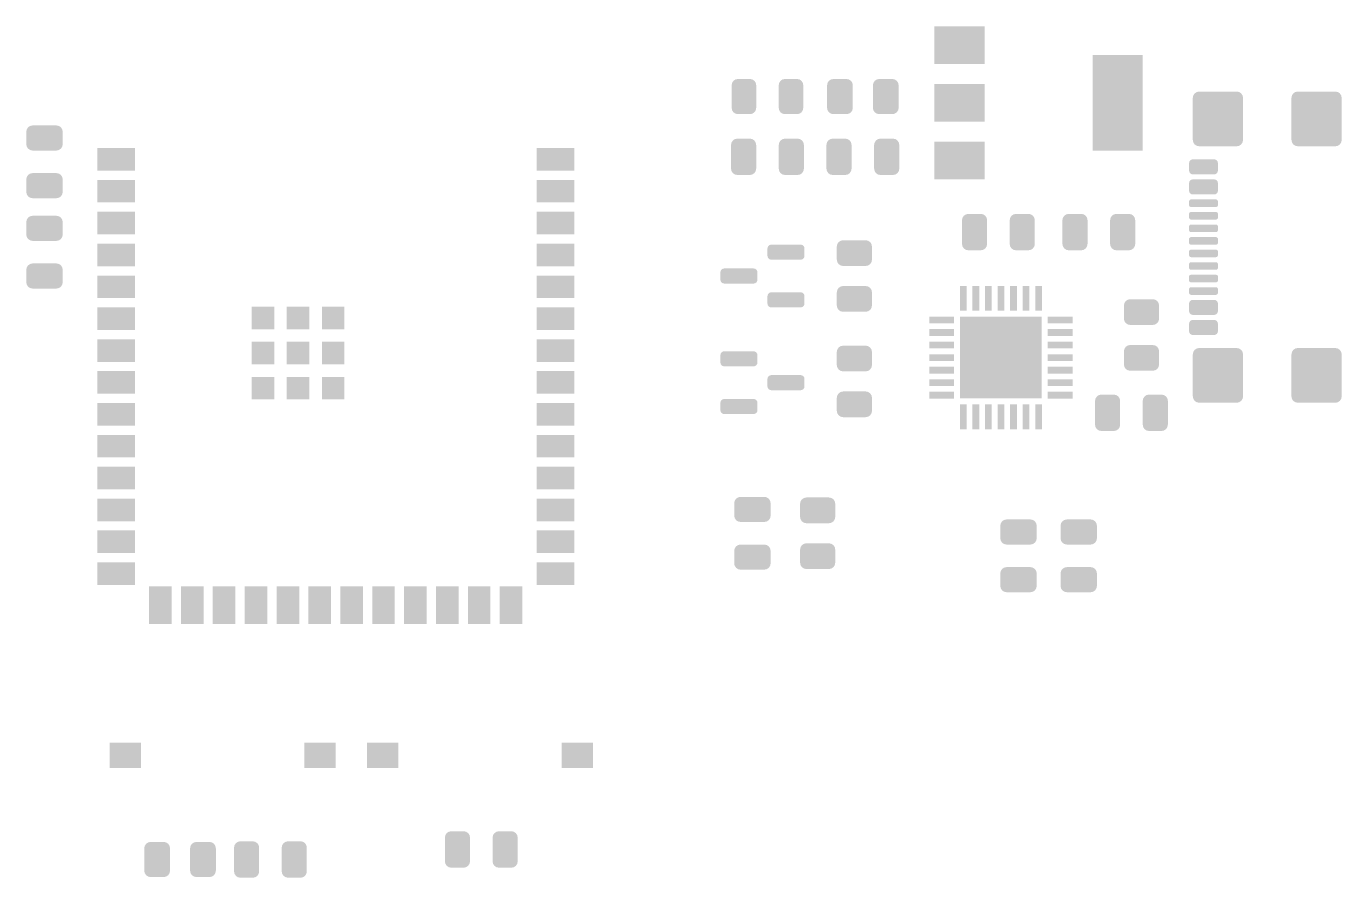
# Model space of a CAD drawing. Header units: millimetres. Extents: x 984 to 3785, y -2474 to -1275.
# Drawn here: x 2454 to 3785, y -2137 to -1275 of the extents above; entities that cross this region are included whole.
import ezdxf

# ---------------------------------------------------------------- set-up
doc = ezdxf.new("R2010")
doc.units = ezdxf.units.MM
doc.layers.add('BLACK', color=23, linetype='CONTINUOUS', lineweight=100)

msp = doc.modelspace()

# ---------------------------------------------------------------- hatches: boundary and pattern name
at = {"layer": 'BLACK', "lineweight": 0}
for points in [[(3423.95417, -1313.18001), (3373.15417, -1313.18001), (3373.15417, -1275.08001), (3423.95417, -1275.08001)], [(3583.97417, -1400.81001), (3533.17417, -1400.81001), (3533.17417, -1304.29001), (3583.97417, -1304.29001)], [(3186.62292, -1363.98001), (3174.24042, -1363.98001), (3171.87113, -1363.50874), (3169.86255, -1362.16663), (3168.52044, -1360.15805), (3168.04917, -1357.78876), (3168.04917, -1334.61126), (3168.52044, -1332.24197), (3169.86255, -1330.23339), (3171.87113, -1328.89128), (3174.24042, -1328.42001), (3186.62292, -1328.42001), (3188.99221, -1328.89128), (3191.00079, -1330.23339), (3192.3429, -1332.24197), (3192.81417, -1334.61126), (3192.81417, -1357.78876), (3192.3429, -1360.15805), (3191.00079, -1362.16663), (3188.99221, -1363.50874)], [(3234.24792, -1363.98001), (3221.86542, -1363.98001), (3219.49613, -1363.50874), (3217.48755, -1362.16663), (3216.14544, -1360.15805), (3215.67417, -1357.78876), (3215.67417, -1334.61126), (3216.14544, -1332.24197), (3217.48755, -1330.23339), (3219.49613, -1328.89128), (3221.86542, -1328.42001), (3234.24792, -1328.42001), (3236.61721, -1328.89128), (3238.62579, -1330.23339), (3239.9679, -1332.24197), (3240.43917, -1334.61126), (3240.43917, -1357.78876), (3239.9679, -1360.15805), (3238.62579, -1362.16663), (3236.61721, -1363.50874)], [(3290.60417, -1357.63001), (3290.12081, -1360.06005), (3288.74431, -1362.12015), (3286.68421, -1363.49665), (3284.25417, -1363.98001), (3270.91917, -1363.98001), (3268.48913, -1363.49665), (3266.42903, -1362.12015), (3265.05253, -1360.06005), (3264.56917, -1357.63001), (3264.56917, -1334.77001), (3265.05253, -1332.33997), (3266.42903, -1330.27987), (3268.48913, -1328.90337), (3270.91917, -1328.42001), (3284.25417, -1328.42001), (3286.68421, -1328.90337), (3288.74431, -1330.27987), (3290.12081, -1332.33997), (3290.60417, -1334.77001)], [(3336.95917, -1357.63001), (3336.47581, -1360.06005), (3335.09931, -1362.12015), (3333.03921, -1363.49665), (3330.60917, -1363.98001), (3317.27417, -1363.98001), (3314.84413, -1363.49665), (3312.78403, -1362.12015), (3311.40753, -1360.06005), (3310.92417, -1357.63001), (3310.92417, -1334.77001), (3311.40753, -1332.33997), (3312.78403, -1330.27987), (3314.84413, -1328.90337), (3317.27417, -1328.42001), (3330.60917, -1328.42001), (3333.03921, -1328.90337), (3335.09931, -1330.27987), (3336.47581, -1332.33997), (3336.95917, -1334.77001)], [(3423.95417, -1333.50001), (3423.95417, -1371.60001), (3373.15417, -1371.60001), (3373.15417, -1333.50001)], [(3685.44717, -1347.47001), (3685.44717, -1390.14201), (3684.96381, -1392.57205), (3683.58731, -1394.63215), (3681.52721, -1396.00865), (3679.09717, -1396.49201), (3640.99717, -1396.49201), (3638.56713, -1396.00865), (3636.50703, -1394.63215), (3635.13053, -1392.57205), (3634.64717, -1390.14201), (3634.64717, -1347.47001), (3635.13053, -1345.03997), (3636.50703, -1342.97987), (3638.56713, -1341.60337), (3640.99717, -1341.12001), (3679.09717, -1341.12001), (3681.52721, -1341.60337), (3683.58731, -1342.97987), (3684.96381, -1345.03997)], [(3785.26917, -1347.47001), (3785.26917, -1390.14201), (3784.78581, -1392.57205), (3783.40931, -1394.63215), (3781.34921, -1396.00865), (3778.91917, -1396.49201), (3740.81917, -1396.49201), (3738.38913, -1396.00865), (3736.32903, -1394.63215), (3734.95253, -1392.57205), (3734.46917, -1390.14201), (3734.46917, -1347.47001), (3734.95253, -1345.03997), (3736.32903, -1342.97987), (3738.38913, -1341.60337), (3740.81917, -1341.12001), (3778.91917, -1341.12001), (3781.34921, -1341.60337), (3783.40931, -1342.97987), (3784.78581, -1345.03997)], [(2490.65581, -1379.32997), (2491.13917, -1381.76001), (2491.13917, -1394.46001), (2490.65581, -1396.89005), (2489.27931, -1398.95015), (2487.21921, -1400.32665), (2484.78917, -1400.81001), (2460.65917, -1400.81001), (2458.22913, -1400.32665), (2456.16903, -1398.95015), (2454.79253, -1396.89005), (2454.30917, -1394.46001), (2454.30917, -1381.76001), (2454.79253, -1379.32997), (2456.16903, -1377.26987), (2458.22913, -1375.89337), (2460.65917, -1375.41001), (2484.78917, -1375.41001), (2487.21921, -1375.89337), (2489.27931, -1377.26987)], [(3192.81417, -1395.09501), (3192.81417, -1419.22501), (3192.33081, -1421.65505), (3190.95431, -1423.71515), (3188.89421, -1425.09165), (3186.46417, -1425.57501), (3173.76417, -1425.57501), (3171.33413, -1425.09165), (3169.27403, -1423.71515), (3167.89753, -1421.65505), (3167.41417, -1419.22501), (3167.41417, -1395.09501), (3167.89753, -1392.66497), (3169.27403, -1390.60487), (3171.33413, -1389.22837), (3173.76417, -1388.74501), (3186.46417, -1388.74501), (3188.89421, -1389.22837), (3190.95431, -1390.60487), (3192.33081, -1392.66497)], [(3240.59081, -1421.65505), (3239.21431, -1423.71515), (3237.15421, -1425.09165), (3234.72417, -1425.57501), (3222.02417, -1425.57501), (3219.59413, -1425.09165), (3217.53403, -1423.71515), (3216.15753, -1421.65505), (3215.67417, -1419.22501), (3215.67417, -1395.09501), (3216.15753, -1392.66497), (3217.53403, -1390.60487), (3219.59413, -1389.22837), (3222.02417, -1388.74501), (3234.72417, -1388.74501), (3237.15421, -1389.22837), (3239.21431, -1390.60487), (3240.59081, -1392.66497), (3241.07417, -1395.09501), (3241.07417, -1419.22501)], [(3287.47431, -1423.71515), (3285.41421, -1425.09165), (3282.98417, -1425.57501), (3270.28417, -1425.57501), (3267.85413, -1425.09165), (3265.79403, -1423.71515), (3264.41753, -1421.65505), (3263.93417, -1419.22501), (3263.93417, -1395.09501), (3264.41753, -1392.66497), (3265.79403, -1390.60487), (3267.85413, -1389.22837), (3270.28417, -1388.74501), (3282.98417, -1388.74501), (3285.41421, -1389.22837), (3287.47431, -1390.60487), (3288.85081, -1392.66497), (3289.33417, -1395.09501), (3289.33417, -1419.22501), (3288.85081, -1421.65505)], [(3337.59417, -1395.09501), (3337.59417, -1419.22501), (3337.11081, -1421.65505), (3335.73431, -1423.71515), (3333.67421, -1425.09165), (3331.24417, -1425.57501), (3318.54417, -1425.57501), (3316.11413, -1425.09165), (3314.05403, -1423.71515), (3312.67753, -1421.65505), (3312.19417, -1419.22501), (3312.19417, -1395.09501), (3312.67753, -1392.66497), (3314.05403, -1390.60487), (3316.11413, -1389.22837), (3318.54417, -1388.74501), (3331.24417, -1388.74501), (3333.67421, -1389.22837), (3335.73431, -1390.60487), (3337.11081, -1392.66497)], [(3423.95417, -1391.92001), (3423.95417, -1430.02001), (3373.15417, -1430.02001), (3373.15417, -1391.92001)], [(2564.16417, -1421.13001), (2526.06417, -1421.13001), (2526.06417, -1398.27001), (2564.16417, -1398.27001)], [(3008.66417, -1398.27001), (3008.66417, -1421.13001), (2970.56417, -1421.13001), (2970.56417, -1398.27001)], [(3660.04717, -1421.13001), (3659.75715, -1422.58805), (3658.93125, -1423.82409), (3657.69521, -1424.64999), (3656.23717, -1424.94001), (3634.64717, -1424.94001), (3633.18913, -1424.64999), (3631.95309, -1423.82409), (3631.12719, -1422.58805), (3630.83717, -1421.13001), (3630.83717, -1413.51001), (3631.12719, -1412.05197), (3631.95309, -1410.81593), (3633.18913, -1409.99003), (3634.64717, -1409.70001), (3656.23717, -1409.70001), (3657.69521, -1409.99003), (3658.93125, -1410.81593), (3659.75715, -1412.05197), (3660.04717, -1413.51001)], [(2484.78917, -1449.07001), (2460.65917, -1449.07001), (2458.22913, -1448.58665), (2456.16903, -1447.21015), (2454.79253, -1445.15005), (2454.30917, -1442.72001), (2454.30917, -1430.02001), (2454.79253, -1427.58997), (2456.16903, -1425.52987), (2458.22913, -1424.15337), (2460.65917, -1423.67001), (2484.78917, -1423.67001), (2487.21921, -1424.15337), (2489.27931, -1425.52987), (2490.65581, -1427.58997), (2491.13917, -1430.02001), (2491.13917, -1442.72001), (2490.65581, -1445.15005), (2489.27931, -1447.21015), (2487.21921, -1448.58665)], [(2564.16417, -1430.52801), (2564.16417, -1453.38801), (2526.06417, -1453.38801), (2526.06417, -1430.52801)], [(3008.66417, -1453.38801), (2970.56417, -1453.38801), (2970.56417, -1430.52801), (3008.66417, -1430.52801)], [(3656.23717, -1445.26001), (3634.64717, -1445.26001), (3633.18913, -1444.96999), (3631.95309, -1444.14409), (3631.12719, -1442.90805), (3630.83717, -1441.45001), (3630.83717, -1433.83001), (3631.12719, -1432.37197), (3631.95309, -1431.13593), (3633.18913, -1430.31003), (3634.64717, -1430.02001), (3656.23717, -1430.02001), (3657.69521, -1430.31003), (3658.93125, -1431.13593), (3659.75715, -1432.37197), (3660.04717, -1433.83001), (3660.04717, -1441.45001), (3659.75715, -1442.90805), (3658.93125, -1444.14409), (3657.69521, -1444.96999)], [(3658.14217, -1457.96001), (3632.74217, -1457.96001), (3632.01316, -1457.815), (3631.39513, -1457.40205), (3630.98218, -1456.78402), (3630.83717, -1456.05501), (3630.83717, -1452.24501), (3630.98218, -1451.516), (3631.39513, -1450.89797), (3632.01316, -1450.48502), (3632.74217, -1450.34001), (3658.14217, -1450.34001), (3658.87118, -1450.48502), (3659.48921, -1450.89797), (3659.90216, -1451.516), (3660.04717, -1452.24501), (3660.04717, -1456.05501), (3659.90216, -1456.78402), (3659.48921, -1457.40205), (3658.87118, -1457.815)], [(2564.16417, -1462.78601), (2564.16417, -1485.64601), (2526.06417, -1485.64601), (2526.06417, -1462.78601)], [(3008.66417, -1485.64601), (2970.56417, -1485.64601), (2970.56417, -1462.78601), (3008.66417, -1462.78601)], [(3659.90216, -1464.216), (3660.04717, -1464.94501), (3660.04717, -1468.75501), (3659.90216, -1469.48402), (3659.48921, -1470.10205), (3658.87118, -1470.515), (3658.14217, -1470.66001), (3632.74217, -1470.66001), (3632.01316, -1470.515), (3631.39513, -1470.10205), (3630.98218, -1469.48402), (3630.83717, -1468.75501), (3630.83717, -1464.94501), (3630.98218, -1464.216), (3631.39513, -1463.59797), (3632.01316, -1463.18502), (3632.74217, -1463.04001), (3658.14217, -1463.04001), (3658.87118, -1463.18502), (3659.48921, -1463.59797)], [(2484.78917, -1492.25001), (2460.65917, -1492.25001), (2458.22913, -1491.76665), (2456.16903, -1490.39015), (2454.79253, -1488.33005), (2454.30917, -1485.90001), (2454.30917, -1473.20001), (2454.79253, -1470.76997), (2456.16903, -1468.70987), (2458.22913, -1467.33337), (2460.65917, -1466.85001), (2484.78917, -1466.85001), (2487.21921, -1467.33337), (2489.27931, -1468.70987), (2490.65581, -1470.76997), (2491.13917, -1473.20001), (2491.13917, -1485.90001), (2490.65581, -1488.33005), (2489.27931, -1490.39015), (2487.21921, -1491.76665)], [(3426.49417, -1471.29501), (3426.49417, -1495.42501), (3426.01081, -1497.85505), (3424.63431, -1499.91515), (3422.57421, -1501.29165), (3420.14417, -1501.77501), (3407.44417, -1501.77501), (3405.01413, -1501.29165), (3402.95403, -1499.91515), (3401.57753, -1497.85505), (3401.09417, -1495.42501), (3401.09417, -1471.29501), (3401.57753, -1468.86497), (3402.95403, -1466.80487), (3405.01413, -1465.42837), (3407.44417, -1464.94501), (3420.14417, -1464.94501), (3422.57421, -1465.42837), (3424.63431, -1466.80487), (3426.01081, -1468.86497)], [(3474.27081, -1497.85505), (3472.89431, -1499.91515), (3470.83421, -1501.29165), (3468.40417, -1501.77501), (3455.70417, -1501.77501), (3453.27413, -1501.29165), (3451.21403, -1499.91515), (3449.83753, -1497.85505), (3449.35417, -1495.42501), (3449.35417, -1471.29501), (3449.83753, -1468.86497), (3451.21403, -1466.80487), (3453.27413, -1465.42837), (3455.70417, -1464.94501), (3468.40417, -1464.94501), (3470.83421, -1465.42837), (3472.89431, -1466.80487), (3474.27081, -1468.86497), (3474.75417, -1471.29501), (3474.75417, -1495.42501)], [(3528.09417, -1471.29501), (3528.09417, -1495.42501), (3527.61081, -1497.85505), (3526.23431, -1499.91515), (3524.17421, -1501.29165), (3521.74417, -1501.77501), (3509.04417, -1501.77501), (3506.61413, -1501.29165), (3504.55403, -1499.91515), (3503.17753, -1497.85505), (3502.69417, -1495.42501), (3502.69417, -1471.29501), (3503.17753, -1468.86497), (3504.55403, -1466.80487), (3506.61413, -1465.42837), (3509.04417, -1464.94501), (3521.74417, -1464.94501), (3524.17421, -1465.42837), (3526.23431, -1466.80487), (3527.61081, -1468.86497)], [(3557.30417, -1501.77501), (3554.87413, -1501.29165), (3552.81403, -1499.91515), (3551.43753, -1497.85505), (3550.95417, -1495.42501), (3550.95417, -1471.29501), (3551.43753, -1468.86497), (3552.81403, -1466.80487), (3554.87413, -1465.42837), (3557.30417, -1464.94501), (3570.00417, -1464.94501), (3572.43421, -1465.42837), (3574.49431, -1466.80487), (3575.87081, -1468.86497), (3576.35417, -1471.29501), (3576.35417, -1495.42501), (3575.87081, -1497.85505), (3574.49431, -1499.91515), (3572.43421, -1501.29165), (3570.00417, -1501.77501)], [(3658.14217, -1483.36001), (3632.74217, -1483.36001), (3632.01316, -1483.215), (3631.39513, -1482.80205), (3630.98218, -1482.18402), (3630.83717, -1481.45501), (3630.83717, -1477.64501), (3630.98218, -1476.916), (3631.39513, -1476.29797), (3632.01316, -1475.88502), (3632.74217, -1475.74001), (3658.14217, -1475.74001), (3658.87118, -1475.88502), (3659.48921, -1476.29797), (3659.90216, -1476.916), (3660.04717, -1477.64501), (3660.04717, -1481.45501), (3659.90216, -1482.18402), (3659.48921, -1482.80205), (3658.87118, -1483.215)], [(3658.14217, -1496.06001), (3632.74217, -1496.06001), (3632.01316, -1495.915), (3631.39513, -1495.50205), (3630.98218, -1494.88402), (3630.83717, -1494.15501), (3630.83717, -1490.34501), (3630.98218, -1489.616), (3631.39513, -1488.99797), (3632.01316, -1488.58502), (3632.74217, -1488.44001), (3658.14217, -1488.44001), (3658.87118, -1488.58502), (3659.48921, -1488.99797), (3659.90216, -1489.616), (3660.04717, -1490.34501), (3660.04717, -1494.15501), (3659.90216, -1494.88402), (3659.48921, -1495.50205), (3658.87118, -1495.915)], [(2564.16417, -1495.04401), (2564.16417, -1517.90401), (2526.06417, -1517.90401), (2526.06417, -1495.04401)], [(3008.66417, -1517.90401), (2970.56417, -1517.90401), (2970.56417, -1495.04401), (3008.66417, -1495.04401)], [(3241.70917, -1499.87001), (3241.70917, -1507.49001), (3241.41915, -1508.94805), (3240.59325, -1510.18409), (3239.35721, -1511.00999), (3237.89917, -1511.30001), (3208.05417, -1511.30001), (3206.59613, -1511.00999), (3205.36009, -1510.18409), (3204.53419, -1508.94805), (3204.24417, -1507.49001), (3204.24417, -1499.87001), (3204.53419, -1498.41197), (3205.36009, -1497.17593), (3206.59613, -1496.35003), (3208.05417, -1496.06001), (3237.89917, -1496.06001), (3239.35721, -1496.35003), (3240.59325, -1497.17593), (3241.41915, -1498.41197)], [(3309.97167, -1497.96501), (3309.97167, -1511.30001), (3309.48831, -1513.73005), (3308.11181, -1515.79015), (3306.05171, -1517.16665), (3303.62167, -1517.65001), (3280.76167, -1517.65001), (3278.33163, -1517.16665), (3276.27153, -1515.79015), (3274.89503, -1513.73005), (3274.41167, -1511.30001), (3274.41167, -1497.96501), (3274.89503, -1495.53497), (3276.27153, -1493.47487), (3278.33163, -1492.09837), (3280.76167, -1491.61501), (3303.62167, -1491.61501), (3306.05171, -1492.09837), (3308.11181, -1493.47487), (3309.48831, -1495.53497)], [(3660.04717, -1506.85501), (3659.90216, -1507.58402), (3659.48921, -1508.20205), (3658.87118, -1508.615), (3658.14217, -1508.76001), (3632.74217, -1508.76001), (3632.01316, -1508.615), (3631.39513, -1508.20205), (3630.98218, -1507.58402), (3630.83717, -1506.85501), (3630.83717, -1503.04501), (3630.98218, -1502.316), (3631.39513, -1501.69797), (3632.01316, -1501.28502), (3632.74217, -1501.14001), (3658.14217, -1501.14001), (3658.87118, -1501.28502), (3659.48921, -1501.69797), (3659.90216, -1502.316), (3660.04717, -1503.04501)], [(2484.78917, -1540.51001), (2460.65917, -1540.51001), (2458.22913, -1540.02665), (2456.16903, -1538.65015), (2454.79253, -1536.59005), (2454.30917, -1534.16001), (2454.30917, -1521.46001), (2454.79253, -1519.02997), (2456.16903, -1516.96987), (2458.22913, -1515.59337), (2460.65917, -1515.11001), (2484.78917, -1515.11001), (2487.21921, -1515.59337), (2489.27931, -1516.96987), (2490.65581, -1519.02997), (2491.13917, -1521.46001), (2491.13917, -1534.16001), (2490.65581, -1536.59005), (2489.27931, -1538.65015), (2487.21921, -1540.02665)], [(3658.14217, -1521.46001), (3632.74217, -1521.46001), (3632.01316, -1521.315), (3631.39513, -1520.90205), (3630.98218, -1520.28402), (3630.83717, -1519.55501), (3630.83717, -1515.74501), (3630.98218, -1515.016), (3631.39513, -1514.39797), (3632.01316, -1513.98502), (3632.74217, -1513.84001), (3658.14217, -1513.84001), (3658.87118, -1513.98502), (3659.48921, -1514.39797), (3659.90216, -1515.016), (3660.04717, -1515.74501), (3660.04717, -1519.55501), (3659.90216, -1520.28402), (3659.48921, -1520.90205), (3658.87118, -1521.315)], [(2564.16417, -1550.16201), (2526.06417, -1550.16201), (2526.06417, -1527.30201), (2564.16417, -1527.30201)], [(3008.66417, -1527.30201), (3008.66417, -1550.16201), (2970.56417, -1550.16201), (2970.56417, -1527.30201)], [(3190.27417, -1535.43001), (3160.42917, -1535.43001), (3158.97113, -1535.13999), (3157.73509, -1534.31409), (3156.90919, -1533.07805), (3156.61917, -1531.62001), (3156.61917, -1524.00001), (3156.90919, -1522.54197), (3157.73509, -1521.30593), (3158.97113, -1520.48003), (3160.42917, -1520.19001), (3190.27417, -1520.19001), (3191.73221, -1520.48003), (3192.96825, -1521.30593), (3193.79415, -1522.54197), (3194.08417, -1524.00001), (3194.08417, -1531.62001), (3193.79415, -1533.07805), (3192.96825, -1534.31409), (3191.73221, -1535.13999)], [(3659.90216, -1527.716), (3660.04717, -1528.44501), (3660.04717, -1532.25501), (3659.90216, -1532.98402), (3659.48921, -1533.60205), (3658.87118, -1534.015), (3658.14217, -1534.16001), (3632.74217, -1534.16001), (3632.01316, -1534.015), (3631.39513, -1533.60205), (3630.98218, -1532.98402), (3630.83717, -1532.25501), (3630.83717, -1528.44501), (3630.98218, -1527.716), (3631.39513, -1527.09797), (3632.01316, -1526.68502), (3632.74217, -1526.54001), (3658.14217, -1526.54001), (3658.87118, -1526.68502), (3659.48921, -1527.09797)], [(3309.97167, -1544.32001), (3309.97167, -1557.65501), (3309.48831, -1560.08505), (3308.11181, -1562.14515), (3306.05171, -1563.52165), (3303.62167, -1564.00501), (3280.76167, -1564.00501), (3278.33163, -1563.52165), (3276.27153, -1562.14515), (3274.89503, -1560.08505), (3274.41167, -1557.65501), (3274.41167, -1544.32001), (3274.89503, -1541.88997), (3276.27153, -1539.82987), (3278.33163, -1538.45337), (3280.76167, -1537.97001), (3303.62167, -1537.97001), (3306.05171, -1538.45337), (3308.11181, -1539.82987), (3309.48831, -1541.88997)], [(3405.79317, -1537.84301), (3405.79317, -1562.98901), (3398.93517, -1562.98901), (3398.93517, -1537.84301)], [(3418.49317, -1562.98901), (3411.63517, -1562.98901), (3411.63517, -1537.84301), (3418.49317, -1537.84301)], [(3431.19317, -1562.98901), (3424.33517, -1562.98901), (3424.33517, -1537.84301), (3431.19317, -1537.84301)], [(3443.89317, -1537.84301), (3443.89317, -1562.98901), (3437.03517, -1562.98901), (3437.03517, -1537.84301)], [(3456.59317, -1562.98901), (3449.73517, -1562.98901), (3449.73517, -1537.84301), (3456.59317, -1537.84301)], [(3469.29317, -1562.98901), (3462.43517, -1562.98901), (3462.43517, -1537.84301), (3469.29317, -1537.84301)], [(3481.99317, -1537.84301), (3481.99317, -1562.98901), (3475.13517, -1562.98901), (3475.13517, -1537.84301)], [(3658.14217, -1546.86001), (3632.74217, -1546.86001), (3632.01316, -1546.715), (3631.39513, -1546.30205), (3630.98218, -1545.68402), (3630.83717, -1544.95501), (3630.83717, -1541.14501), (3630.98218, -1540.416), (3631.39513, -1539.79797), (3632.01316, -1539.38502), (3632.74217, -1539.24001), (3658.14217, -1539.24001), (3658.87118, -1539.38502), (3659.48921, -1539.79797), (3659.90216, -1540.416), (3660.04717, -1541.14501), (3660.04717, -1544.95501), (3659.90216, -1545.68402), (3659.48921, -1546.30205), (3658.87118, -1546.715)], [(3241.70917, -1548.13001), (3241.70917, -1555.75001), (3241.41915, -1557.20805), (3240.59325, -1558.44409), (3239.35721, -1559.26999), (3237.89917, -1559.56001), (3208.05417, -1559.56001), (3206.59613, -1559.26999), (3205.36009, -1558.44409), (3204.53419, -1557.20805), (3204.24417, -1555.75001), (3204.24417, -1548.13001), (3204.53419, -1546.67197), (3205.36009, -1545.43593), (3206.59613, -1544.61003), (3208.05417, -1544.32001), (3237.89917, -1544.32001), (3239.35721, -1544.61003), (3240.59325, -1545.43593), (3241.41915, -1546.67197)], [(3600.48417, -1557.65501), (3600.48417, -1570.99001), (3600.00081, -1573.42005), (3598.62431, -1575.48015), (3596.56421, -1576.85665), (3594.13417, -1577.34001), (3571.27417, -1577.34001), (3568.84413, -1576.85665), (3566.78403, -1575.48015), (3565.40753, -1573.42005), (3564.92417, -1570.99001), (3564.92417, -1557.65501), (3565.40753, -1555.22497), (3566.78403, -1553.16487), (3568.84413, -1551.78837), (3571.27417, -1551.30501), (3594.13417, -1551.30501), (3596.56421, -1551.78837), (3598.62431, -1553.16487), (3600.00081, -1555.22497)], [(3656.23717, -1567.18001), (3634.64717, -1567.18001), (3633.18913, -1566.88999), (3631.95309, -1566.06409), (3631.12719, -1564.82805), (3630.83717, -1563.37001), (3630.83717, -1555.75001), (3631.12719, -1554.29197), (3631.95309, -1553.05593), (3633.18913, -1552.23003), (3634.64717, -1551.94001), (3656.23717, -1551.94001), (3657.69521, -1552.23003), (3658.93125, -1553.05593), (3659.75715, -1554.29197), (3660.04717, -1555.75001), (3660.04717, -1563.37001), (3659.75715, -1564.82805), (3658.93125, -1566.06409), (3657.69521, -1566.88999)], [(2564.16417, -1582.42001), (2526.06417, -1582.42001), (2526.06417, -1559.56001), (2564.16417, -1559.56001)], [(2705.13417, -1581.65801), (2682.27417, -1581.65801), (2682.27417, -1558.79801), (2705.13417, -1558.79801)], [(2740.69417, -1581.65801), (2717.83417, -1581.65801), (2717.83417, -1558.79801), (2740.69417, -1558.79801)], [(2776.25417, -1558.79801), (2776.25417, -1581.65801), (2753.39417, -1581.65801), (2753.39417, -1558.79801)], [(3008.66417, -1559.56001), (3008.66417, -1582.42001), (2970.56417, -1582.42001), (2970.56417, -1559.56001)], [(3393.09317, -1575.68901), (3367.94717, -1575.68901), (3367.94717, -1568.83101), (3393.09317, -1568.83101)], [(3481.73917, -1651.63501), (3399.18917, -1651.63501), (3399.18917, -1569.08501), (3481.73917, -1569.08501)], [(3512.98117, -1568.83101), (3512.98117, -1575.68901), (3487.83517, -1575.68901), (3487.83517, -1568.83101)], [(3393.09317, -1588.38901), (3367.94717, -1588.38901), (3367.94717, -1581.53101), (3393.09317, -1581.53101)], [(3512.98117, -1588.38901), (3487.83517, -1588.38901), (3487.83517, -1581.53101), (3512.98117, -1581.53101)], [(3656.23717, -1587.50001), (3634.64717, -1587.50001), (3633.18913, -1587.20999), (3631.95309, -1586.38409), (3631.12719, -1585.14805), (3630.83717, -1583.69001), (3630.83717, -1576.07001), (3631.12719, -1574.61197), (3631.95309, -1573.37593), (3633.18913, -1572.55003), (3634.64717, -1572.26001), (3656.23717, -1572.26001), (3657.69521, -1572.55003), (3658.93125, -1573.37593), (3659.75715, -1574.61197), (3660.04717, -1576.07001), (3660.04717, -1583.69001), (3659.75715, -1585.14805), (3658.93125, -1586.38409), (3657.69521, -1587.20999)], [(2564.16417, -1591.81801), (2564.16417, -1614.67801), (2526.06417, -1614.67801), (2526.06417, -1591.81801)], [(2705.13417, -1594.35801), (2705.13417, -1617.21801), (2682.27417, -1617.21801), (2682.27417, -1594.35801)], [(2740.69417, -1594.35801), (2740.69417, -1617.21801), (2717.83417, -1617.21801), (2717.83417, -1594.35801)], [(2776.25417, -1594.35801), (2776.25417, -1617.21801), (2753.39417, -1617.21801), (2753.39417, -1594.35801)], [(3008.66417, -1614.67801), (2970.56417, -1614.67801), (2970.56417, -1591.81801), (3008.66417, -1591.81801)], [(3393.09317, -1601.08901), (3367.94717, -1601.08901), (3367.94717, -1594.23101), (3393.09317, -1594.23101)], [(3512.98117, -1601.08901), (3487.83517, -1601.08901), (3487.83517, -1594.23101), (3512.98117, -1594.23101)], [(3190.27417, -1619.25001), (3160.42917, -1619.25001), (3158.97113, -1618.95999), (3157.73509, -1618.13409), (3156.90919, -1616.89805), (3156.61917, -1615.44001), (3156.61917, -1607.82001), (3156.90919, -1606.36197), (3157.73509, -1605.12593), (3158.97113, -1604.30003), (3160.42917, -1604.01001), (3190.27417, -1604.01001), (3191.73221, -1604.30003), (3192.96825, -1605.12593), (3193.79415, -1606.36197), (3194.08417, -1607.82001), (3194.08417, -1615.44001), (3193.79415, -1616.89805), (3192.96825, -1618.13409), (3191.73221, -1618.95999)], [(3308.11181, -1622.47015), (3306.05171, -1623.84665), (3303.62167, -1624.33001), (3280.76167, -1624.33001), (3278.33163, -1623.84665), (3276.27153, -1622.47015), (3274.89503, -1620.41005), (3274.41167, -1617.98001), (3274.41167, -1604.64501), (3274.89503, -1602.21497), (3276.27153, -1600.15487), (3278.33163, -1598.77837), (3280.76167, -1598.29501), (3303.62167, -1598.29501), (3306.05171, -1598.77837), (3308.11181, -1600.15487), (3309.48831, -1602.21497), (3309.97167, -1604.64501), (3309.97167, -1617.98001), (3309.48831, -1620.41005)], [(3393.09317, -1606.93101), (3393.09317, -1613.78901), (3367.94717, -1613.78901), (3367.94717, -1606.93101)], [(3512.98117, -1613.78901), (3487.83517, -1613.78901), (3487.83517, -1606.93101), (3512.98117, -1606.93101)], [(3600.48417, -1604.01001), (3600.48417, -1617.34501), (3600.00081, -1619.77505), (3598.62431, -1621.83515), (3596.56421, -1623.21165), (3594.13417, -1623.69501), (3571.27417, -1623.69501), (3568.84413, -1623.21165), (3566.78403, -1621.83515), (3565.40753, -1619.77505), (3564.92417, -1617.34501), (3564.92417, -1604.01001), (3565.40753, -1601.57997), (3566.78403, -1599.51987), (3568.84413, -1598.14337), (3571.27417, -1597.66001), (3594.13417, -1597.66001), (3596.56421, -1598.14337), (3598.62431, -1599.51987), (3600.00081, -1601.57997)], [(3683.58731, -1654.22015), (3681.52721, -1655.59665), (3679.09717, -1656.08001), (3640.99717, -1656.08001), (3638.56713, -1655.59665), (3636.50703, -1654.22015), (3635.13053, -1652.16005), (3634.64717, -1649.73001), (3634.64717, -1607.05801), (3635.13053, -1604.62797), (3636.50703, -1602.56787), (3638.56713, -1601.19137), (3640.99717, -1600.70801), (3679.09717, -1600.70801), (3681.52721, -1601.19137), (3683.58731, -1602.56787), (3684.96381, -1604.62797), (3685.44717, -1607.05801), (3685.44717, -1649.73001), (3684.96381, -1652.16005)], [(3785.26917, -1607.05801), (3785.26917, -1649.73001), (3784.78581, -1652.16005), (3783.40931, -1654.22015), (3781.34921, -1655.59665), (3778.91917, -1656.08001), (3740.81917, -1656.08001), (3738.38913, -1655.59665), (3736.32903, -1654.22015), (3734.95253, -1652.16005), (3734.46917, -1649.73001), (3734.46917, -1607.05801), (3734.95253, -1604.62797), (3736.32903, -1602.56787), (3738.38913, -1601.19137), (3740.81917, -1600.70801), (3778.91917, -1600.70801), (3781.34921, -1601.19137), (3783.40931, -1602.56787), (3784.78581, -1604.62797)], [(3393.09317, -1626.48901), (3367.94717, -1626.48901), (3367.94717, -1619.63101), (3393.09317, -1619.63101)], [(3512.98117, -1626.48901), (3487.83517, -1626.48901), (3487.83517, -1619.63101), (3512.98117, -1619.63101)], [(2564.16417, -1624.07601), (2564.16417, -1646.93601), (2526.06417, -1646.93601), (2526.06417, -1624.07601)], [(2705.13417, -1652.77801), (2682.27417, -1652.77801), (2682.27417, -1629.91801), (2705.13417, -1629.91801)], [(2740.69417, -1629.91801), (2740.69417, -1652.77801), (2717.83417, -1652.77801), (2717.83417, -1629.91801)], [(2776.25417, -1629.91801), (2776.25417, -1652.77801), (2753.39417, -1652.77801), (2753.39417, -1629.91801)], [(3008.66417, -1646.93601), (2970.56417, -1646.93601), (2970.56417, -1624.07601), (3008.66417, -1624.07601)], [(3241.70917, -1631.95001), (3241.70917, -1639.57001), (3241.41915, -1641.02805), (3240.59325, -1642.26409), (3239.35721, -1643.08999), (3237.89917, -1643.38001), (3208.05417, -1643.38001), (3206.59613, -1643.08999), (3205.36009, -1642.26409), (3204.53419, -1641.02805), (3204.24417, -1639.57001), (3204.24417, -1631.95001), (3204.53419, -1630.49197), (3205.36009, -1629.25593), (3206.59613, -1628.43003), (3208.05417, -1628.14001), (3237.89917, -1628.14001), (3239.35721, -1628.43003), (3240.59325, -1629.25593), (3241.41915, -1630.49197)], [(3393.09317, -1632.33101), (3393.09317, -1639.18901), (3367.94717, -1639.18901), (3367.94717, -1632.33101)], [(3512.98117, -1639.18901), (3487.83517, -1639.18901), (3487.83517, -1632.33101), (3512.98117, -1632.33101)], [(3308.11181, -1668.82515), (3306.05171, -1670.20165), (3303.62167, -1670.68501), (3280.76167, -1670.68501), (3278.33163, -1670.20165), (3276.27153, -1668.82515), (3274.89503, -1666.76505), (3274.41167, -1664.33501), (3274.41167, -1651.00001), (3274.89503, -1648.56997), (3276.27153, -1646.50987), (3278.33163, -1645.13337), (3280.76167, -1644.65001), (3303.62167, -1644.65001), (3306.05171, -1645.13337), (3308.11181, -1646.50987), (3309.48831, -1648.56997), (3309.97167, -1651.00001), (3309.97167, -1664.33501), (3309.48831, -1666.76505)], [(3393.09317, -1651.88901), (3367.94717, -1651.88901), (3367.94717, -1645.03101), (3393.09317, -1645.03101)], [(3512.98117, -1651.88901), (3487.83517, -1651.88901), (3487.83517, -1645.03101), (3512.98117, -1645.03101)], [(3557.19421, -1684.17165), (3554.76417, -1684.65501), (3542.06417, -1684.65501), (3539.63413, -1684.17165), (3537.57403, -1682.79515), (3536.19753, -1680.73505), (3535.71417, -1678.30501), (3535.71417, -1654.17501), (3536.19753, -1651.74497), (3537.57403, -1649.68487), (3539.63413, -1648.30837), (3542.06417, -1647.82501), (3554.76417, -1647.82501), (3557.19421, -1648.30837), (3559.25431, -1649.68487), (3560.63081, -1651.74497), (3561.11417, -1654.17501), (3561.11417, -1678.30501), (3560.63081, -1680.73505), (3559.25431, -1682.79515)], [(3609.37417, -1654.17501), (3609.37417, -1678.30501), (3608.89081, -1680.73505), (3607.51431, -1682.79515), (3605.45421, -1684.17165), (3603.02417, -1684.65501), (3590.32417, -1684.65501), (3587.89413, -1684.17165), (3585.83403, -1682.79515), (3584.45753, -1680.73505), (3583.97417, -1678.30501), (3583.97417, -1654.17501), (3584.45753, -1651.74497), (3585.83403, -1649.68487), (3587.89413, -1648.30837), (3590.32417, -1647.82501), (3603.02417, -1647.82501), (3605.45421, -1648.30837), (3607.51431, -1649.68487), (3608.89081, -1651.74497)], [(2564.16417, -1656.33401), (2564.16417, -1679.19401), (2526.06417, -1679.19401), (2526.06417, -1656.33401)], [(3008.66417, -1679.19401), (2970.56417, -1679.19401), (2970.56417, -1656.33401), (3008.66417, -1656.33401)], [(3193.79415, -1654.62197), (3194.08417, -1656.08001), (3194.08417, -1663.70001), (3193.79415, -1665.15805), (3192.96825, -1666.39409), (3191.73221, -1667.21999), (3190.27417, -1667.51001), (3160.42917, -1667.51001), (3158.97113, -1667.21999), (3157.73509, -1666.39409), (3156.90919, -1665.15805), (3156.61917, -1663.70001), (3156.61917, -1656.08001), (3156.90919, -1654.62197), (3157.73509, -1653.38593), (3158.97113, -1652.56003), (3160.42917, -1652.27001), (3190.27417, -1652.27001), (3191.73221, -1652.56003), (3192.96825, -1653.38593)], [(3405.79317, -1657.73101), (3405.79317, -1682.87701), (3398.93517, -1682.87701), (3398.93517, -1657.73101)], [(3418.49317, -1682.87701), (3411.63517, -1682.87701), (3411.63517, -1657.73101), (3418.49317, -1657.73101)], [(3431.19317, -1682.87701), (3424.33517, -1682.87701), (3424.33517, -1657.73101), (3431.19317, -1657.73101)], [(3443.89317, -1657.73101), (3443.89317, -1682.87701), (3437.03517, -1682.87701), (3437.03517, -1657.73101)], [(3456.59317, -1682.87701), (3449.73517, -1682.87701), (3449.73517, -1657.73101), (3456.59317, -1657.73101)], [(3469.29317, -1682.87701), (3462.43517, -1682.87701), (3462.43517, -1657.73101), (3469.29317, -1657.73101)], [(3481.99317, -1657.73101), (3481.99317, -1682.87701), (3475.13517, -1682.87701), (3475.13517, -1657.73101)], [(2564.16417, -1711.45201), (2526.06417, -1711.45201), (2526.06417, -1688.59201), (2564.16417, -1688.59201)], [(3008.66417, -1688.59201), (3008.66417, -1711.45201), (2970.56417, -1711.45201), (2970.56417, -1688.59201)], [(2564.16417, -1743.71001), (2526.06417, -1743.71001), (2526.06417, -1720.85001), (2564.16417, -1720.85001)], [(3008.66417, -1720.85001), (3008.66417, -1743.71001), (2970.56417, -1743.71001), (2970.56417, -1720.85001)], [(2564.16417, -1753.10801), (2564.16417, -1775.96801), (2526.06417, -1775.96801), (2526.06417, -1753.10801)], [(3008.66417, -1775.96801), (2970.56417, -1775.96801), (2970.56417, -1753.10801), (3008.66417, -1753.10801)], [(3203.49921, -1776.24665), (3201.06917, -1776.73001), (3176.93917, -1776.73001), (3174.50913, -1776.24665), (3172.44903, -1774.87015), (3171.07253, -1772.81005), (3170.58917, -1770.38001), (3170.58917, -1757.68001), (3171.07253, -1755.24997), (3172.44903, -1753.18987), (3174.50913, -1751.81337), (3176.93917, -1751.33001), (3201.06917, -1751.33001), (3203.49921, -1751.81337), (3205.55931, -1753.18987), (3206.93581, -1755.24997), (3207.41917, -1757.68001), (3207.41917, -1770.38001), (3206.93581, -1772.81005), (3205.55931, -1774.87015)], [(3272.82417, -1758.31501), (3272.82417, -1771.65001), (3272.34081, -1774.08005), (3270.96431, -1776.14015), (3268.90421, -1777.51665), (3266.47417, -1778.00001), (3243.61417, -1778.00001), (3241.18413, -1777.51665), (3239.12403, -1776.14015), (3237.74753, -1774.08005), (3237.26417, -1771.65001), (3237.26417, -1758.31501), (3237.74753, -1755.88497), (3239.12403, -1753.82487), (3241.18413, -1752.44837), (3243.61417, -1751.96501), (3266.47417, -1751.96501), (3268.90421, -1752.44837), (3270.96431, -1753.82487), (3272.34081, -1755.88497)], [(3474.79931, -1797.73015), (3472.73921, -1799.10665), (3470.30917, -1799.59001), (3446.17917, -1799.59001), (3443.74913, -1799.10665), (3441.68903, -1797.73015), (3440.31253, -1795.67005), (3439.82917, -1793.24001), (3439.82917, -1780.54001), (3440.31253, -1778.10997), (3441.68903, -1776.04987), (3443.74913, -1774.67337), (3446.17917, -1774.19001), (3470.30917, -1774.19001), (3472.73921, -1774.67337), (3474.79931, -1776.04987), (3476.17581, -1778.10997), (3476.65917, -1780.54001), (3476.65917, -1793.24001), (3476.17581, -1795.67005)], [(3537.61917, -1780.54001), (3537.61917, -1793.24001), (3537.13581, -1795.67005), (3535.75931, -1797.73015), (3533.69921, -1799.10665), (3531.26917, -1799.59001), (3507.13917, -1799.59001), (3504.70913, -1799.10665), (3502.64903, -1797.73015), (3501.27253, -1795.67005), (3500.78917, -1793.24001), (3500.78917, -1780.54001), (3501.27253, -1778.10997), (3502.64903, -1776.04987), (3504.70913, -1774.67337), (3507.13917, -1774.19001), (3531.26917, -1774.19001), (3533.69921, -1774.67337), (3535.75931, -1776.04987), (3537.13581, -1778.10997)], [(2564.16417, -1785.36601), (2564.16417, -1808.22601), (2526.06417, -1808.22601), (2526.06417, -1785.36601)], [(3008.66417, -1808.22601), (2970.56417, -1808.22601), (2970.56417, -1785.36601), (3008.66417, -1785.36601)], [(3203.49921, -1824.50665), (3201.06917, -1824.99001), (3176.93917, -1824.99001), (3174.50913, -1824.50665), (3172.44903, -1823.13015), (3171.07253, -1821.07005), (3170.58917, -1818.64001), (3170.58917, -1805.94001), (3171.07253, -1803.50997), (3172.44903, -1801.44987), (3174.50913, -1800.07337), (3176.93917, -1799.59001), (3201.06917, -1799.59001), (3203.49921, -1800.07337), (3205.55931, -1801.44987), (3206.93581, -1803.50997), (3207.41917, -1805.94001), (3207.41917, -1818.64001), (3206.93581, -1821.07005), (3205.55931, -1823.13015)], [(3272.34081, -1802.23997), (3272.82417, -1804.67001), (3272.82417, -1818.00501), (3272.34081, -1820.43505), (3270.96431, -1822.49515), (3268.90421, -1823.87165), (3266.47417, -1824.35501), (3243.61417, -1824.35501), (3241.18413, -1823.87165), (3239.12403, -1822.49515), (3237.74753, -1820.43505), (3237.26417, -1818.00501), (3237.26417, -1804.67001), (3237.74753, -1802.23997), (3239.12403, -1800.17987), (3241.18413, -1798.80337), (3243.61417, -1798.32001), (3266.47417, -1798.32001), (3268.90421, -1798.80337), (3270.96431, -1800.17987)], [(2564.16417, -1840.48401), (2526.06417, -1840.48401), (2526.06417, -1817.62401), (2564.16417, -1817.62401)], [(3008.66417, -1817.62401), (3008.66417, -1840.48401), (2970.56417, -1840.48401), (2970.56417, -1817.62401)], [(3476.17581, -1843.93005), (3474.79931, -1845.99015), (3472.73921, -1847.36665), (3470.30917, -1847.85001), (3446.17917, -1847.85001), (3443.74913, -1847.36665), (3441.68903, -1845.99015), (3440.31253, -1843.93005), (3439.82917, -1841.50001), (3439.82917, -1828.80001), (3440.31253, -1826.36997), (3441.68903, -1824.30987), (3443.74913, -1822.93337), (3446.17917, -1822.45001), (3470.30917, -1822.45001), (3472.73921, -1822.93337), (3474.79931, -1824.30987), (3476.17581, -1826.36997), (3476.65917, -1828.80001), (3476.65917, -1841.50001)], [(3535.75931, -1845.99015), (3533.69921, -1847.36665), (3531.26917, -1847.85001), (3507.13917, -1847.85001), (3504.70913, -1847.36665), (3502.64903, -1845.99015), (3501.27253, -1843.93005), (3500.78917, -1841.50001), (3500.78917, -1828.80001), (3501.27253, -1826.36997), (3502.64903, -1824.30987), (3504.70913, -1822.93337), (3507.13917, -1822.45001), (3531.26917, -1822.45001), (3533.69921, -1822.93337), (3535.75931, -1824.30987), (3537.13581, -1826.36997), (3537.61917, -1828.80001), (3537.61917, -1841.50001), (3537.13581, -1843.93005)], [(2601.37517, -1879.85401), (2578.51517, -1879.85401), (2578.51517, -1841.75401), (2601.37517, -1841.75401)], [(2633.63317, -1879.85401), (2610.77317, -1879.85401), (2610.77317, -1841.75401), (2633.63317, -1841.75401)], [(2665.89117, -1879.85401), (2643.03117, -1879.85401), (2643.03117, -1841.75401), (2665.89117, -1841.75401)], [(2698.14917, -1879.85401), (2675.28917, -1879.85401), (2675.28917, -1841.75401), (2698.14917, -1841.75401)], [(2730.40717, -1879.85401), (2707.54717, -1879.85401), (2707.54717, -1841.75401), (2730.40717, -1841.75401)], [(2762.66517, -1879.85401), (2739.80517, -1879.85401), (2739.80517, -1841.75401), (2762.66517, -1841.75401)], [(2794.92317, -1879.85401), (2772.06317, -1879.85401), (2772.06317, -1841.75401), (2794.92317, -1841.75401)], [(2827.18117, -1879.85401), (2804.32117, -1879.85401), (2804.32117, -1841.75401), (2827.18117, -1841.75401)], [(2859.43917, -1879.85401), (2836.57917, -1879.85401), (2836.57917, -1841.75401), (2859.43917, -1841.75401)], [(2891.69717, -1879.85401), (2868.83717, -1879.85401), (2868.83717, -1841.75401), (2891.69717, -1841.75401)], [(2923.95517, -1879.85401), (2901.09517, -1879.85401), (2901.09517, -1841.75401), (2923.95517, -1841.75401)], [(2956.21317, -1879.85401), (2933.35317, -1879.85401), (2933.35317, -1841.75401), (2956.21317, -1841.75401)], [(2570.51417, -2000.25001), (2570.51417, -2025.65001), (2538.76417, -2025.65001), (2538.76417, -2000.25001)], [(2767.36417, -2000.25001), (2767.36417, -2025.65001), (2735.61417, -2025.65001), (2735.61417, -2000.25001)], [(2830.86417, -2025.65001), (2799.11417, -2025.65001), (2799.11417, -2000.25001), (2830.86417, -2000.25001)], [(3027.71417, -2000.25001), (3027.71417, -2025.65001), (2995.96417, -2025.65001), (2995.96417, -2000.25001)], [(2599.72417, -2106.93001), (2599.72417, -2129.79001), (2599.24081, -2132.22005), (2597.86431, -2134.28015), (2595.80421, -2135.65665), (2593.37417, -2136.14001), (2580.03917, -2136.14001), (2577.60913, -2135.65665), (2575.54903, -2134.28015), (2574.17253, -2132.22005), (2573.68917, -2129.79001), (2573.68917, -2106.93001), (2574.17253, -2104.49997), (2575.54903, -2102.43987), (2577.60913, -2101.06337), (2580.03917, -2100.58001), (2593.37417, -2100.58001), (2595.80421, -2101.06337), (2597.86431, -2102.43987), (2599.24081, -2104.49997)], [(2642.15921, -2135.65665), (2639.72917, -2136.14001), (2626.39417, -2136.14001), (2623.96413, -2135.65665), (2621.90403, -2134.28015), (2620.52753, -2132.22005), (2620.04417, -2129.79001), (2620.04417, -2106.93001), (2620.52753, -2104.49997), (2621.90403, -2102.43987), (2623.96413, -2101.06337), (2626.39417, -2100.58001), (2639.72917, -2100.58001), (2642.15921, -2101.06337), (2644.21931, -2102.43987), (2645.59581, -2104.49997), (2646.07917, -2106.93001), (2646.07917, -2129.79001), (2645.59581, -2132.22005), (2644.21931, -2134.28015)], [(2683.54417, -2136.77501), (2670.84417, -2136.77501), (2668.41413, -2136.29165), (2666.35403, -2134.91515), (2664.97753, -2132.85505), (2664.49417, -2130.42501), (2664.49417, -2106.29501), (2664.97753, -2103.86497), (2666.35403, -2101.80487), (2668.41413, -2100.42837), (2670.84417, -2099.94501), (2683.54417, -2099.94501), (2685.97421, -2100.42837), (2688.03431, -2101.80487), (2689.41081, -2103.86497), (2689.89417, -2106.29501), (2689.89417, -2130.42501), (2689.41081, -2132.85505), (2688.03431, -2134.91515), (2685.97421, -2136.29165)], [(2738.15417, -2106.29501), (2738.15417, -2130.42501), (2737.67081, -2132.85505), (2736.29431, -2134.91515), (2734.23421, -2136.29165), (2731.80417, -2136.77501), (2719.10417, -2136.77501), (2716.67413, -2136.29165), (2714.61403, -2134.91515), (2713.23753, -2132.85505), (2712.75417, -2130.42501), (2712.75417, -2106.29501), (2713.23753, -2103.86497), (2714.61403, -2101.80487), (2716.67413, -2100.42837), (2719.10417, -2099.94501), (2731.80417, -2099.94501), (2734.23421, -2100.42837), (2736.29431, -2101.80487), (2737.67081, -2103.86497)], [(2903.25417, -2096.13501), (2903.25417, -2120.26501), (2902.77081, -2122.69505), (2901.39431, -2124.75515), (2899.33421, -2126.13165), (2896.90417, -2126.61501), (2884.20417, -2126.61501), (2881.77413, -2126.13165), (2879.71403, -2124.75515), (2878.33753, -2122.69505), (2877.85417, -2120.26501), (2877.85417, -2096.13501), (2878.33753, -2093.70497), (2879.71403, -2091.64487), (2881.77413, -2090.26837), (2884.20417, -2089.78501), (2896.90417, -2089.78501), (2899.33421, -2090.26837), (2901.39431, -2091.64487), (2902.77081, -2093.70497)], [(2951.51417, -2096.13501), (2951.51417, -2120.26501), (2951.03081, -2122.69505), (2949.65431, -2124.75515), (2947.59421, -2126.13165), (2945.16417, -2126.61501), (2932.46417, -2126.61501), (2930.03413, -2126.13165), (2927.97403, -2124.75515), (2926.59753, -2122.69505), (2926.11417, -2120.26501), (2926.11417, -2096.13501), (2926.59753, -2093.70497), (2927.97403, -2091.64487), (2930.03413, -2090.26837), (2932.46417, -2089.78501), (2945.16417, -2089.78501), (2947.59421, -2090.26837), (2949.65431, -2091.64487), (2951.03081, -2093.70497)]]:
    msp.add_hatch(color=256, dxfattribs=at).paths.add_polyline_path(points)

doc.saveas('drawing.dxf')
